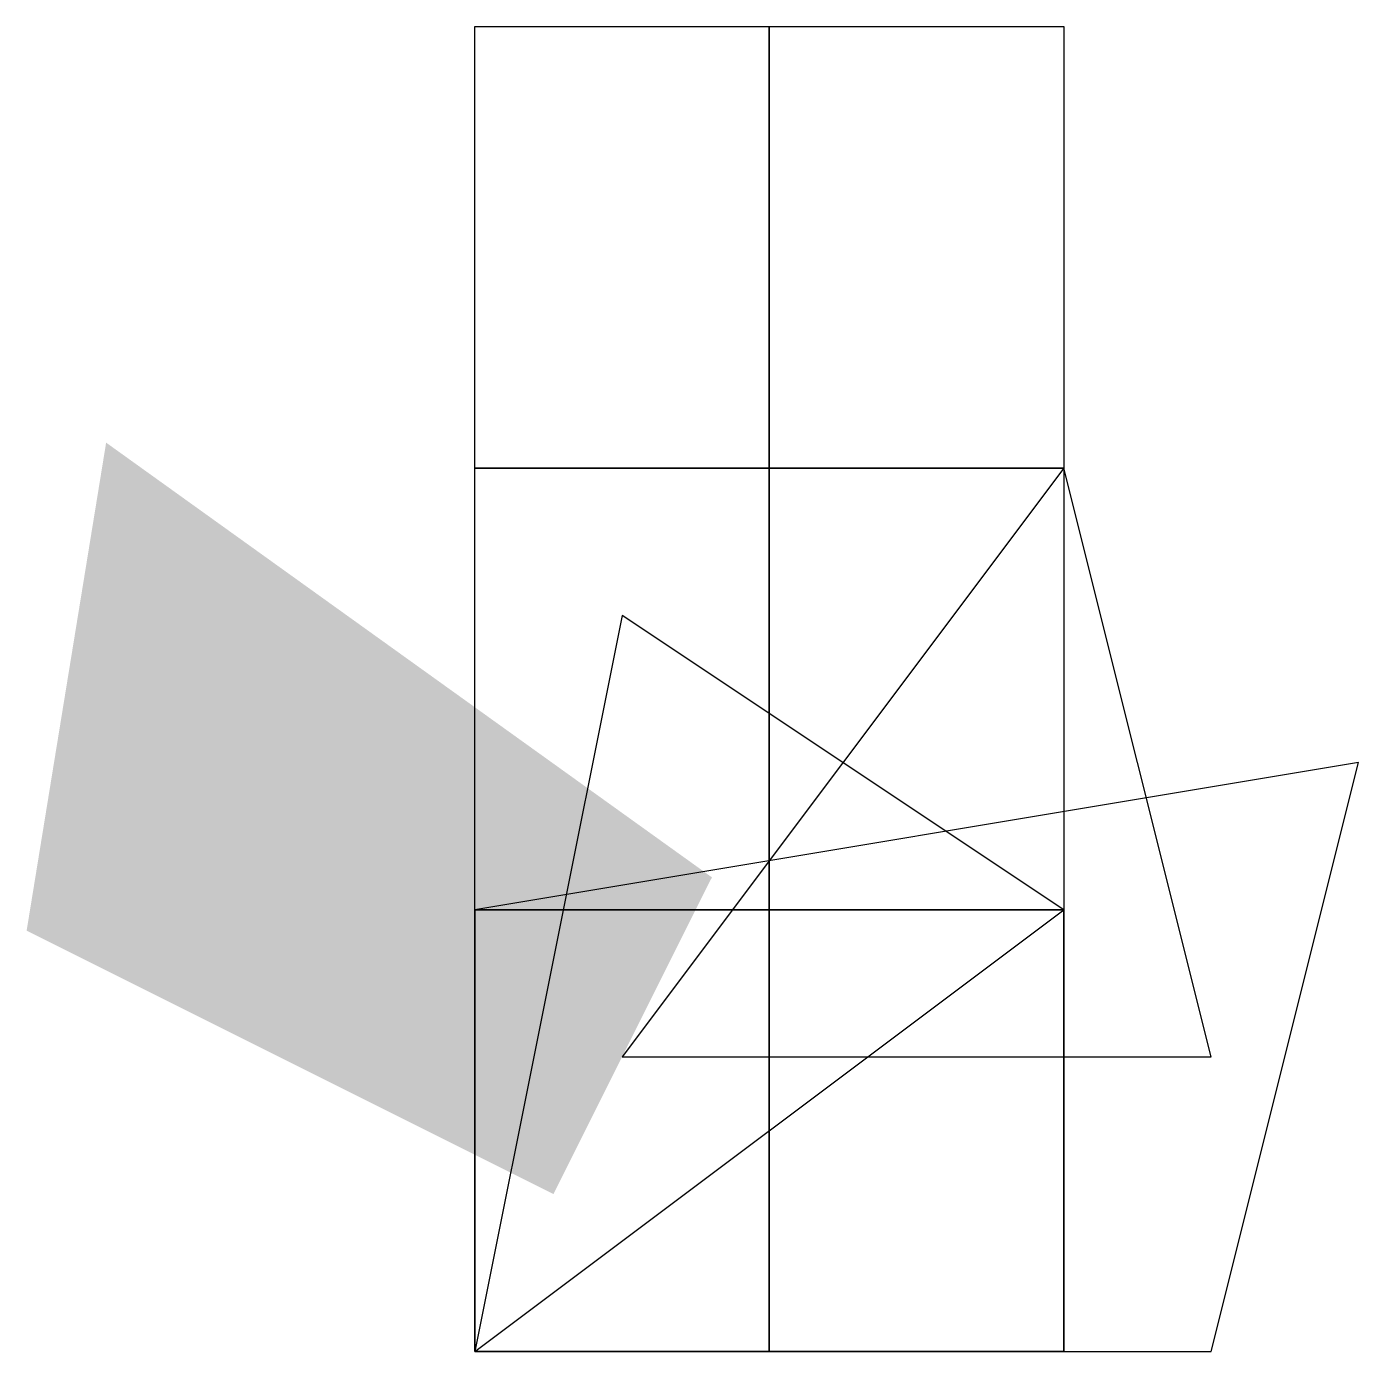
# Model space of a CAD drawing. Header units: metres. Extents: x -302591 to 6, y -177783 to 9.
# Drawn here: x -3.04 to 6, y 0 to 9 of the extents above; entities outside this region: 1.
import ezdxf

# ---------------------------------------------------------------- set-up
doc = ezdxf.new("R2010")
doc.units = ezdxf.units.M

# ---------------------------------------------------------------- blocks, each defined once
blk = doc.blocks.new('Surfaces', base_point=(1, 2, 3))
at = {"extrusion": (1, 2, -3)}
for points in [[(0, 0, 2), (4, 0, 2), (0, 3, 2), (5, 4, 2)], [(0, 0, 2), (4, 0, 2), (0, 3, 2)]]:
    blk.add_solid(points, dxfattribs=at)
for points in [[(0, 0, 2), (4, 0, 2), (0, 3, 2), (5, 4, 2)], [(0, 0, 2), (4, 0, 2), (0, 3, 2)]]:
    blk.add_trace(points, dxfattribs=at)
for points, invisible_edges in [([(1, 2, 3), (5, 2, 4), (4, 6, 7)], 4), ([(0, 0, 1), (5, 0, 2), (6, 4, 3), (0, 3, 4)], 1), ([(0, 0, 1), (5, 0, 2), (6, 4, 3), (0, 3, 4)], 2), ([(0, 0, 1), (5, 0, 2), (6, 4, 3), (0, 3, 4)], 3), ([(0, 0, 1), (5, 0, 2), (6, 4, 3), (0, 3, 4)], 4), ([(0, 0, 1), (5, 0, 2), (6, 4, 3), (0, 3, 4)], 5), ([(0, 0, 1), (5, 0, 2), (6, 4, 3), (0, 3, 4)], 6), ([(0, 0, 1), (5, 0, 2), (6, 4, 3), (0, 3, 4)], 7), ([(0, 0, 1), (5, 0, 2), (6, 4, 3), (0, 3, 4)], 8), ([(0, 0, 1), (5, 0, 2), (6, 4, 3), (0, 3, 4)], 9), ([(0, 0, 1), (5, 0, 2), (6, 4, 3), (0, 3, 4)], 10), ([(0, 0, 1), (5, 0, 2), (6, 4, 3), (0, 3, 4)], 11), ([(0, 0, 1), (5, 0, 2), (6, 4, 3), (0, 3, 4)], 12), ([(0, 0, 1), (5, 0, 2), (6, 4, 3), (0, 3, 4)], 13), ([(0, 0, 1), (5, 0, 2), (6, 4, 3), (0, 3, 4)], 14), ([(0, 0, 1), (5, 0, 2), (6, 4, 3), (0, 3, 4)], 15)]:
    blk.add_3dface(points, dxfattribs=dict(invisible_edges=invisible_edges))
blk.add_3dface([(0, 0, 1), (5, 0, 2), (6, 4, 3), (0, 3, 4)])
mesh = blk.add_polyface()
corners = [(0, 0, 1), (4, 0, 2), (4, 3, 3), (0, 3, 4), (1, 5, 2)]
mesh.append_faces([[corners[k] for k in face] for face in [(0, 2, 4)]])
mesh.append_faces([[corners[k] for k in face] for face in [(0, 1, 2, 3)]], dxfattribs={"vtx2": -1, "color": 3})
mesh = blk.add_polymesh((3, 4))
for k, corner in enumerate([(0, 0), (0, 3, -1), (0, 6, -2), (0, 9, -3), (2, 0, 1), (2, 3), (2, 6, -1), (2, 9, -2), (4, 0, 4), (4, 3, 3), (4, 6, 2), (4, 9, 1)]):
    mesh.set_mesh_vertex(divmod(k, 4), corner)
mesh = blk.add_polymesh((3, 4))
for k, corner in enumerate([(0, 0), (0, 3, -1), (0, 6, -2), (0, 9, -3), (2, 0, 1), (2, 3), (2, 6, -1), (2, 9, -2), (4, 0, 4), (4, 3, 3), (4, 6, 2), (4, 9, 1)]):
    mesh.set_mesh_vertex(divmod(k, 4), corner)
mesh = blk.add_polymesh((3, 4))
for k, corner in enumerate([(0, 0), (0, 3, -1), (0, 6, -2), (0, 9, -3), (2, 0, 1), (2, 3), (2, 6, -1), (2, 9, -2), (4, 0, 4), (4, 3, 3), (4, 6, 2), (4, 9, 1)]):
    mesh.set_mesh_vertex(divmod(k, 4), corner)
blk = doc.blocks.new('Nested')
at = {"xscale": 2, "yscale": 0.5, "zscale": -1, "rotation": 37}
blk.add_blockref('Surfaces', (8, -3, 4), dxfattribs=at)

msp = doc.modelspace()

# ---------------------------------------------------------------- linework, layer by layer
at = {"extrusion": (1, 2, -3)}
for points in [[(0, 0, 2), (4, 0, 2), (0, 3, 2), (5, 4, 2)], [(0, 0, 2), (4, 0, 2), (0, 3, 2)]]:
    msp.add_solid(points, dxfattribs=at)
for points in [[(0, 0, 2), (4, 0, 2), (0, 3, 2), (5, 4, 2)], [(0, 0, 2), (4, 0, 2), (0, 3, 2)]]:
    msp.add_trace(points, dxfattribs=at)
for points, invisible_edges in [([(1, 2, 3), (5, 2, 4), (4, 6, 7)], 4), ([(0, 0, 1), (5, 0, 2), (6, 4, 3), (0, 3, 4)], 1), ([(0, 0, 1), (5, 0, 2), (6, 4, 3), (0, 3, 4)], 2), ([(0, 0, 1), (5, 0, 2), (6, 4, 3), (0, 3, 4)], 3), ([(0, 0, 1), (5, 0, 2), (6, 4, 3), (0, 3, 4)], 4), ([(0, 0, 1), (5, 0, 2), (6, 4, 3), (0, 3, 4)], 5), ([(0, 0, 1), (5, 0, 2), (6, 4, 3), (0, 3, 4)], 6), ([(0, 0, 1), (5, 0, 2), (6, 4, 3), (0, 3, 4)], 7), ([(0, 0, 1), (5, 0, 2), (6, 4, 3), (0, 3, 4)], 8), ([(0, 0, 1), (5, 0, 2), (6, 4, 3), (0, 3, 4)], 9), ([(0, 0, 1), (5, 0, 2), (6, 4, 3), (0, 3, 4)], 10), ([(0, 0, 1), (5, 0, 2), (6, 4, 3), (0, 3, 4)], 11), ([(0, 0, 1), (5, 0, 2), (6, 4, 3), (0, 3, 4)], 12), ([(0, 0, 1), (5, 0, 2), (6, 4, 3), (0, 3, 4)], 13), ([(0, 0, 1), (5, 0, 2), (6, 4, 3), (0, 3, 4)], 14), ([(0, 0, 1), (5, 0, 2), (6, 4, 3), (0, 3, 4)], 15)]:
    msp.add_3dface(points, dxfattribs=dict(invisible_edges=invisible_edges))
msp.add_3dface([(0, 0, 1), (5, 0, 2), (6, 4, 3), (0, 3, 4)])

# ---------------------------------------------------------------- block references
at = {"extrusion": (0.3, 0.5, 0.7), "xscale": -1.2, "yscale": 3, "zscale": 2, "rotation": -29}
msp.add_blockref('Nested', (168000, 401000, 6), dxfattribs=at)

# ---------------------------------------------------------------- meshes
mesh = msp.add_polyface()
corners = [(0, 0, 1), (4, 0, 2), (4, 3, 3), (0, 3, 4), (1, 5, 2)]
mesh.append_faces([[corners[k] for k in face] for face in [(0, 2, 4)]])
mesh.append_faces([[corners[k] for k in face] for face in [(0, 1, 2, 3)]], dxfattribs={"vtx2": -1, "color": 3})
mesh = msp.add_polymesh((3, 4))
for k, corner in enumerate([(0, 0), (0, 3, -1), (0, 6, -2), (0, 9, -3), (2, 0, 1), (2, 3), (2, 6, -1), (2, 9, -2), (4, 0, 4), (4, 3, 3), (4, 6, 2), (4, 9, 1)]):
    mesh.set_mesh_vertex(divmod(k, 4), corner)
mesh = msp.add_polymesh((3, 4))
for k, corner in enumerate([(0, 0), (0, 3, -1), (0, 6, -2), (0, 9, -3), (2, 0, 1), (2, 3), (2, 6, -1), (2, 9, -2), (4, 0, 4), (4, 3, 3), (4, 6, 2), (4, 9, 1)]):
    mesh.set_mesh_vertex(divmod(k, 4), corner)
mesh = msp.add_polymesh((3, 4))
for k, corner in enumerate([(0, 0), (0, 3, -1), (0, 6, -2), (0, 9, -3), (2, 0, 1), (2, 3), (2, 6, -1), (2, 9, -2), (4, 0, 4), (4, 3, 3), (4, 6, 2), (4, 9, 1)]):
    mesh.set_mesh_vertex(divmod(k, 4), corner)

doc.saveas('drawing.dxf')
